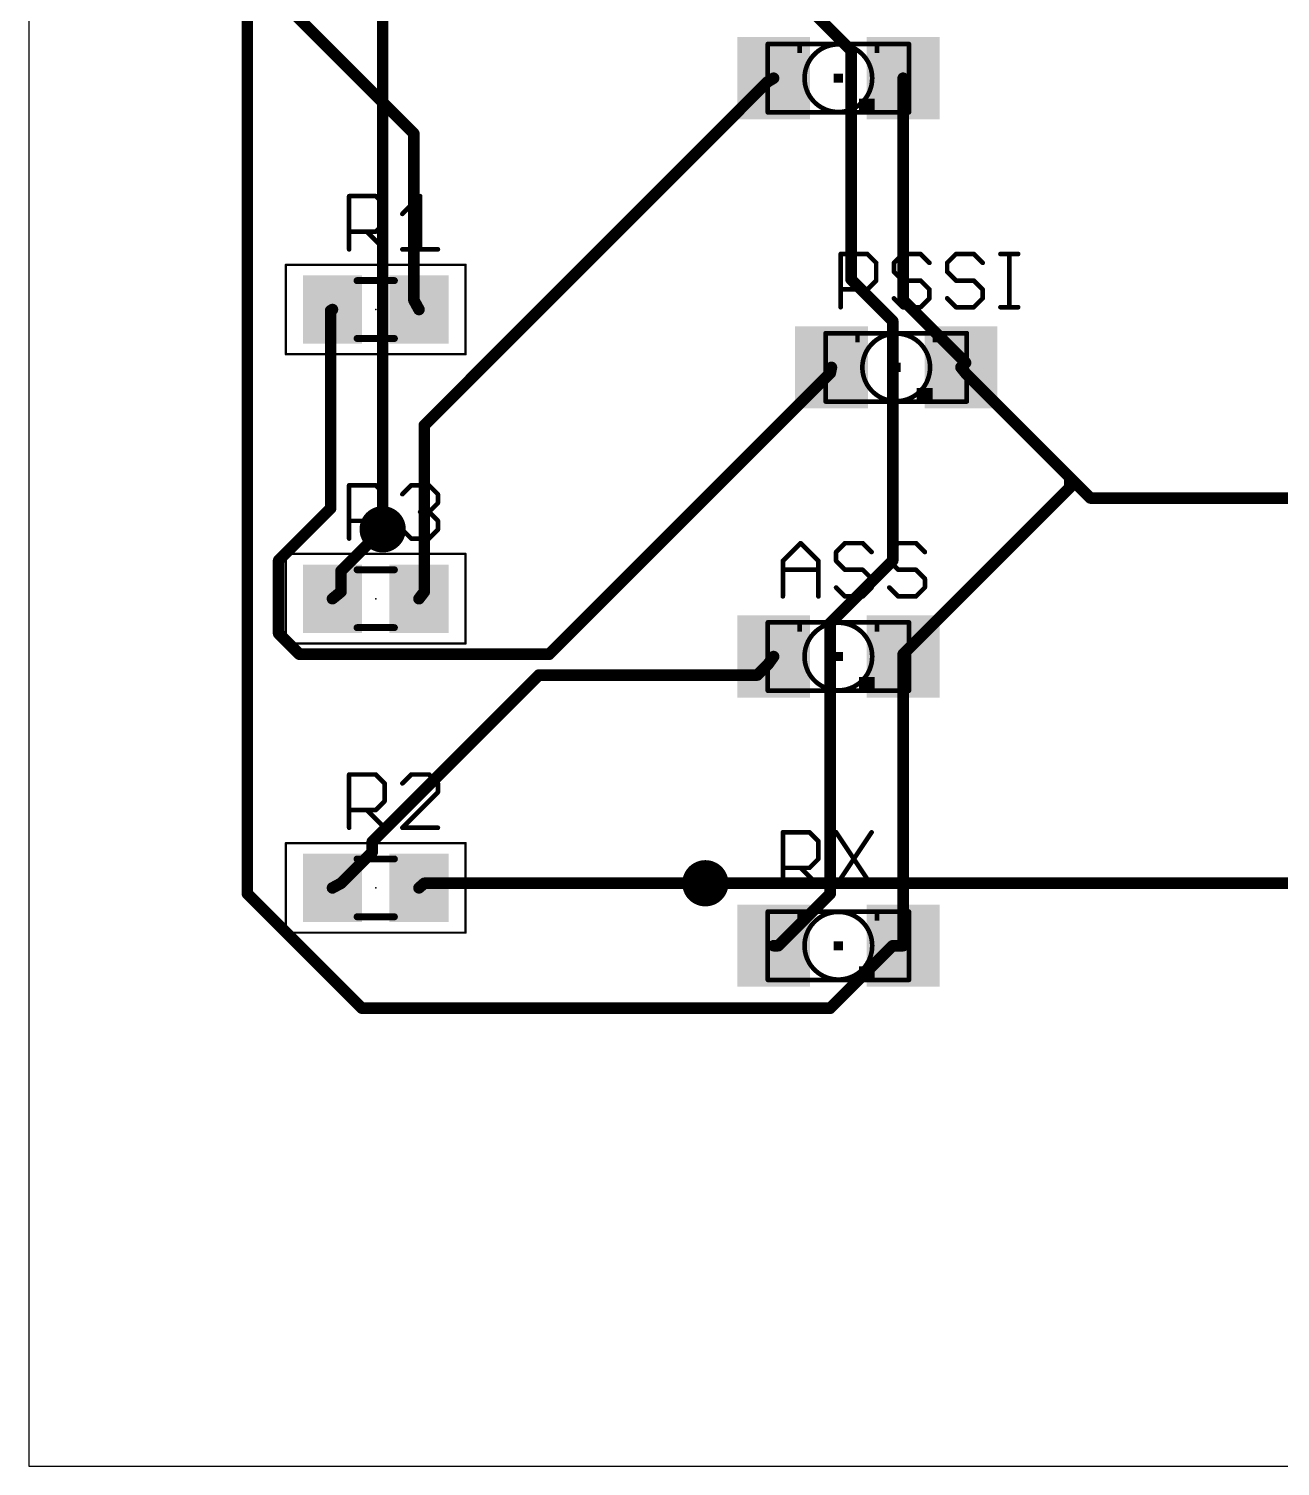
# Model space of a CAD drawing. Extents: x 0 to 100, y 0 to 83.
# Drawn here: x 0 to 27.48, y 0 to 31.57 of the extents above; entities that cross this region are included whole.
import ezdxf

# ---------------------------------------------------------------- set-up
doc = ezdxf.new("R2010")
doc.units = 0
for name, color, linetype in [('1', 22, 'CONTINUOUS'), ('16', 175, 'CONTINUOUS'), ('18', 82, 'CONTINUOUS'), ('20', 7, 'CONTINUOUS'), ('21', 253, 'CONTINUOUS'), ('23', 7, 'CONTINUOUS'), ('25', 253, 'CONTINUOUS'), ('39', 22, 'CONTINUOUS'), ('51', 253, 'CONTINUOUS')]:
    doc.layers.add(name, color=color, linetype=linetype)

# ---------------------------------------------------------------- blocks, each defined once
blk = doc.blocks.new('RECT')
blk.add_solid([(-0.5, -0.5), (0.5, -0.5), (-0.5, 0.5), (0.5, 0.5)])
blk = doc.blocks.new('ROUNDV')
at = {"const_width": 0.5}
blk.add_lwpolyline([(0, -0.25, 1), (0, 0.25, 1), (0, -0.25)], format="xyb", dxfattribs=at)

msp = doc.modelspace()

# ---------------------------------------------------------------- linework, layer by layer
at = {"layer": '1', "const_width": 0.254}
for points in [[(4.8006, 49.3776), (4.8006, 12.573)], [(18.0594, 31.0896), (16.2306, 32.9184)], [(5.4864, 32.2326), (8.4582, 29.2608)], [(18.0594, 26.0604), (18.0594, 31.0896)], [(16.2306, 30.4038), (8.6868, 22.86)], [(16.2306, 30.4038), (16.358, 30.48)], [(19.2024, 30.4038), (19.202, 30.48)], [(19.2024, 25.6032), (19.2024, 30.4038)], [(8.4582, 29.2608), (8.4582, 25.6032)], [(18.9738, 25.146), (18.0594, 26.0604)], [(8.4582, 25.6032), (8.57, 25.4)], [(20.574, 24.2316), (19.2024, 25.6032)], [(6.6294, 25.3746), (6.67, 25.4)], [(6.6294, 21.0312), (6.6294, 25.3746)], [(18.9738, 19.8882), (18.9738, 25.146)], [(20.574, 24.2316), (20.472, 24.13)], [(17.6022, 24.003), (11.43, 17.8308)], [(17.6022, 24.003), (17.628, 24.13)], [(20.574, 24.003), (20.472, 24.13)], [(20.574, 24.003), (22.86, 21.717)], [(8.6868, 22.86), (8.6868, 19.2024)], [(22.86, 21.717), (23.3172, 21.2598)], [(22.86, 21.717), (22.86, 21.4884)], [(22.86, 21.4884), (19.2024, 17.8308)], [(5.4864, 19.8882), (6.6294, 21.0312)], [(23.3172, 21.2598), (45.72, 21.2598)], [(6.858, 19.6596), (7.7724, 20.574)], [(5.4864, 18.288), (5.4864, 19.8882)], [(17.6022, 18.5166), (18.9738, 19.8882)], [(6.858, 19.2024), (6.858, 19.6596)], [(6.858, 19.2024), (6.67, 19.05)], [(8.6868, 19.2024), (8.57, 19.05)], [(17.6022, 12.573), (17.6022, 18.5166)], [(5.9436, 17.8308), (5.4864, 18.288)], [(11.43, 17.8308), (5.9436, 17.8308)], [(16.2306, 17.6022), (16.002, 17.3736)], [(16.2306, 17.6022), (16.358, 17.78)], [(19.2024, 17.8308), (19.202, 17.78)], [(19.2024, 17.6022), (19.202, 17.78)], [(19.2024, 17.6022), (19.2024, 11.43)], [(11.2014, 17.3736), (7.5438, 13.716)], [(16.002, 17.3736), (11.2014, 17.3736)], [(7.5438, 13.4874), (6.858, 12.8016)], [(7.5438, 13.716), (7.5438, 13.4874)], [(4.8006, 12.573), (7.3152, 10.0584)], [(6.858, 12.8016), (6.67, 12.7)], [(8.6868, 12.8016), (8.57, 12.7)], [(14.859, 12.8016), (8.6868, 12.8016)], [(16.4592, 11.43), (17.6022, 12.573)], [(16.4592, 11.43), (16.358, 11.43)], [(17.6022, 10.0584), (18.9738, 11.43)], [(18.9738, 11.43), (19.202, 11.43)], [(19.2024, 11.43), (19.202, 11.43)], [(7.3152, 10.0584), (17.6022, 10.0584)]]:
    msp.add_lwpolyline(points, dxfattribs=at)
at = {"layer": '1', "const_width": 0.127}
for points in [[(18.1229, 31.0896, 1), (17.9959, 31.0896)], [(18.0145, 31.0447, 1), (18.1043, 31.1345)], [(16.198, 30.4583, 1), (16.2632, 30.3493)], [(16.2755, 30.3589, 1), (16.1857, 30.4487)], [(16.3906, 30.4255, 1), (16.3254, 30.5345)], [(19.2655, 30.4803, 1), (19.1385, 30.4797)], [(19.2659, 30.4038, 1), (19.1389, 30.4038)], [(19.1389, 30.4035, 1), (19.2659, 30.4041)], [(8.5217, 29.2608, 1), (8.3947, 29.2608)], [(8.4133, 29.2159, 1), (8.5031, 29.3057)], [(18.1043, 26.1053, 1), (18.0145, 26.0155)], [(17.9959, 26.0604, 1), (18.1229, 26.0604)], [(8.5138, 25.6338, 1), (8.4026, 25.5726)], [(8.3947, 25.6032, 1), (8.5217, 25.6032)], [(19.2473, 25.6481, 1), (19.1575, 25.5583)], [(19.1389, 25.6032, 1), (19.2659, 25.6032)], [(6.6929, 25.3746, 1), (6.5659, 25.3746)], [(6.5957, 25.4284, 1), (6.6631, 25.3208)], [(6.7037, 25.3462, 1), (6.6363, 25.4538)], [(8.5144, 25.3694, 1), (8.6256, 25.4306)], [(19.0373, 25.146, 1), (18.9103, 25.146)], [(18.9289, 25.1011, 1), (19.0187, 25.1909)], [(20.5291, 24.1867, 1), (20.6189, 24.2765)], [(20.6188, 24.1866, 1), (20.5292, 24.2766)], [(17.54, 24.0156, 1), (17.6644, 23.9904)], [(17.6471, 23.9581, 1), (17.5573, 24.0479)], [(17.6902, 24.1174, 1), (17.5658, 24.1426)], [(20.5215, 24.1698, 1), (20.4225, 24.0902)], [(20.4272, 24.175, 1), (20.5168, 24.085)], [(20.6189, 24.0479, 1), (20.5291, 23.9581)], [(20.5245, 23.9632, 1), (20.6235, 24.0428)], [(8.7503, 22.86, 1), (8.6233, 22.86)], [(8.6419, 22.9049, 1), (8.7317, 22.8151)], [(22.9049, 21.7619, 1), (22.8151, 21.6721)], [(22.9235, 21.717, 1), (22.7965, 21.717)], [(22.8151, 21.6721, 1), (22.9049, 21.7619)], [(22.7965, 21.4884, 1), (22.9235, 21.4884)], [(22.9049, 21.4435, 1), (22.8151, 21.5333)], [(6.6743, 20.9863, 1), (6.5845, 21.0761)], [(23.3172, 21.3233, 1), (23.3172, 21.1963)], [(23.2723, 21.2149, 1), (23.3621, 21.3047)], [(6.5659, 21.0312, 1), (6.6929, 21.0312)], [(7.8173, 20.5291, 1), (7.7275, 20.6189)], [(5.5499, 19.8882, 1), (5.4229, 19.8882)], [(5.4415, 19.9331, 1), (5.5313, 19.8433)], [(18.9103, 19.8882, 1), (19.0373, 19.8882)], [(19.0187, 19.8433, 1), (18.9289, 19.9331)], [(6.9215, 19.6596, 1), (6.7945, 19.6596)], [(6.8131, 19.7045, 1), (6.9029, 19.6147)], [(6.7945, 19.2024, 1), (6.9215, 19.2024)], [(6.898, 19.1531, 1), (6.818, 19.2517)], [(8.6233, 19.2024, 1), (8.7503, 19.2024)], [(8.7372, 19.1638, 1), (8.6364, 19.241)], [(6.63, 19.0993, 1), (6.71, 19.0007)], [(8.5196, 19.0886, 1), (8.6204, 19.0114)], [(17.6657, 18.5166, 1), (17.5387, 18.5166)], [(17.5573, 18.5615, 1), (17.6471, 18.4717)], [(5.5313, 18.3329, 1), (5.4415, 18.2431)], [(5.4229, 18.288, 1), (5.5499, 18.288)], [(5.9436, 17.8943, 1), (5.9436, 17.7673)], [(5.8987, 17.7859, 1), (5.9885, 17.8757)], [(11.3851, 17.8757, 1), (11.4749, 17.7859)], [(11.43, 17.7673, 1), (11.43, 17.8943)], [(16.179, 17.6392, 1), (16.2822, 17.5652)], [(16.2755, 17.5573, 1), (16.1857, 17.6471)], [(16.4096, 17.743, 1), (16.3064, 17.817)], [(19.2655, 17.7801, 1), (19.1385, 17.7799)], [(19.1385, 17.7805, 1), (19.2655, 17.7795)], [(19.2659, 17.8303, 1), (19.1389, 17.8313)], [(19.1575, 17.8757, 1), (19.2473, 17.7859)], [(19.2659, 17.6022, 1), (19.1389, 17.6022)], [(11.2014, 17.4371, 1), (11.2014, 17.3101)], [(11.2463, 17.3287, 1), (11.1565, 17.4185)], [(15.9571, 17.4185, 1), (16.0469, 17.3287)], [(16.002, 17.3101, 1), (16.002, 17.4371)], [(19.1389, 17.6021, 1), (19.2659, 17.6023)], [(7.6073, 13.716, 1), (7.4803, 13.716)], [(7.4989, 13.7609, 1), (7.5887, 13.6711)], [(7.5887, 13.4425, 1), (7.4989, 13.5323)], [(7.4803, 13.4874, 1), (7.6073, 13.4874)], [(4.8455, 12.6179, 1), (4.7557, 12.5281)], [(4.7371, 12.573, 1), (4.8641, 12.573)], [(6.6398, 12.7559, 1), (6.7002, 12.6441)], [(6.8131, 12.8465, 1), (6.9029, 12.7567)], [(6.8882, 12.7457, 1), (6.8278, 12.8575)], [(8.5283, 12.7479, 1), (8.6117, 12.6521)], [(8.6868, 12.8651, 1), (8.6868, 12.7381)], [(8.7285, 12.7537, 1), (8.6451, 12.8495)], [(14.859, 12.7381, 1), (14.859, 12.8651)], [(17.5387, 12.573, 1), (17.6657, 12.573)], [(17.6471, 12.5281, 1), (17.5573, 12.6179)], [(16.358, 11.4935, 1), (16.358, 11.3665)], [(16.4143, 11.4749, 1), (16.5041, 11.3851)], [(16.4592, 11.3665, 1), (16.4592, 11.4935)], [(18.9738, 11.4935, 1), (18.9738, 11.3665)], [(19.0187, 11.3851, 1), (18.9289, 11.4749)], [(19.202, 11.4935, 1), (19.202, 11.3665)], [(19.1389, 11.43, 1), (19.2659, 11.43)], [(19.202, 11.3665, 1), (19.202, 11.4935)], [(19.2024, 11.3665, 1), (19.2024, 11.4935)], [(7.3152, 10.1219, 1), (7.3152, 9.9949)], [(7.2703, 10.0135, 1), (7.3601, 10.1033)], [(17.5573, 10.1033, 1), (17.6471, 10.0135)], [(17.6022, 9.9949, 1), (17.6022, 10.1219)]]:
    msp.add_lwpolyline(points, format="xyb", dxfattribs=at)
at = {"layer": '16', "const_width": 0.254}
for points in [[(7.7724, 20.574), (7.7724, 41.6052)], [(47.0916, 12.8016), (14.859, 12.8016)]]:
    msp.add_lwpolyline(points, dxfattribs=at)
at = {"layer": '16', "const_width": 0.127}
for points in [[(7.7089, 20.574, 1), (7.8359, 20.574)], [(14.859, 12.8651, 1), (14.859, 12.7381)]]:
    msp.add_lwpolyline(points, format="xyb", dxfattribs=at)
at = {"layer": '20'}
for p, q in [((0, 80), (0, 0)), ((0, 0), (100, 0))]:
    msp.add_line(p, q, dxfattribs=at)
at = {"layer": '21'}
for points, const_width in [([(18.33, 30.98, 0.4424), (17.23, 30.98)], 0.1016), ([(17.2112, 30.9971, 1), (17.2488, 30.9629)], 0.0508), ([(18.3112, 30.9629, 1), (18.3488, 30.9971)], 0.0508), ([(17.23, 29.98, 0.4424), (18.33, 29.98)], 0.1016), ([(17.2488, 29.9971, 1), (17.2112, 29.9629)], 0.0508), ([(18.3488, 29.9629, 1), (18.3112, 29.9971)], 0.0508), ([(19.6, 24.63, 0.4424), (18.5, 24.63)], 0.1016), ([(18.4812, 24.6471, 1), (18.5188, 24.6129)], 0.0508), ([(19.5812, 24.6129, 1), (19.6188, 24.6471)], 0.0508), ([(18.5, 23.63, 0.4424), (19.6, 23.63)], 0.1016), ([(18.5188, 23.6471, 1), (18.4812, 23.6129)], 0.0508), ([(19.6188, 23.6129, 1), (19.5812, 23.6471)], 0.0508), ([(18.33, 18.28, 0.4424), (17.23, 18.28)], 0.1016), ([(17.2112, 18.2971, 1), (17.2488, 18.2629)], 0.0508), ([(18.3112, 18.2629, 1), (18.3488, 18.2971)], 0.0508), ([(17.23, 17.28, 0.4424), (18.33, 17.28)], 0.1016), ([(17.2488, 17.2971, 1), (17.2112, 17.2629)], 0.0508), ([(18.3488, 17.2629, 1), (18.3112, 17.2971)], 0.0508), ([(18.33, 11.93, 0.4424), (17.23, 11.93)], 0.1016), ([(17.2112, 11.9471, 1), (17.2488, 11.9129)], 0.0508), ([(18.3112, 11.9129, 1), (18.3488, 11.9471)], 0.0508), ([(17.23, 10.93, 0.4424), (18.33, 10.93)], 0.1016), ([(17.2488, 10.9471, 1), (17.2112, 10.9129)], 0.0508), ([(18.3488, 10.9129, 1), (18.3112, 10.9471)], 0.0508)]:
    msp.add_lwpolyline(points, format="xyb", dxfattribs=dict(at, const_width=const_width))
at = {"layer": '23'}
for p in [(17.78, 30.48), (7.62, 25.4), (19.05, 24.13), (7.62, 19.05), (17.78, 17.78), (7.62, 12.7), (17.78, 11.43)]:
    msp.add_point(p, dxfattribs=at)
at = {"layer": '25', "const_width": 0.1016}
for points in [[(7.0358, 26.7208), (7.0358, 27.8902)], [(7.0358, 27.8902), (7.6205, 27.8902)], [(7.6205, 27.8902), (7.8154, 27.6953)], [(8.2052, 27.5004), (8.595, 27.8902)], [(8.595, 27.8902), (8.595, 26.7208)], [(7.8154, 27.6953), (7.8154, 27.3055)], [(7.6205, 27.1106), (7.0358, 27.1106)], [(7.4256, 27.1106), (7.8154, 26.7208)], [(7.8154, 27.3055), (7.6205, 27.1106)], [(8.2052, 26.7208), (8.9848, 26.7208)], [(17.8308, 25.4508), (17.8308, 26.6202)], [(17.8308, 26.6202), (18.4155, 26.6202)], [(18.4155, 26.6202), (18.6104, 26.4253)], [(19.1951, 26.6202), (19.0002, 26.4253)], [(19.5849, 26.6202), (19.1951, 26.6202)], [(19.7798, 26.4253), (19.5849, 26.6202)], [(20.3645, 26.6202), (20.1696, 26.4253)], [(20.7543, 26.6202), (20.3645, 26.6202)], [(20.9492, 26.4253), (20.7543, 26.6202)], [(21.339, 26.6202), (21.7288, 26.6202)], [(21.5339, 25.4508), (21.5339, 26.6202)], [(18.6104, 26.4253), (18.6104, 26.0355)], [(19.0002, 26.4253), (19.0002, 26.2304)], [(19.0002, 26.2304), (19.1951, 26.0355)], [(20.1696, 26.4253), (20.1696, 26.2304)], [(20.1696, 26.2304), (20.3645, 26.0355)], [(18.4155, 25.8406), (17.8308, 25.8406)], [(18.2206, 25.8406), (18.6104, 25.4508)], [(18.6104, 26.0355), (18.4155, 25.8406)], [(19.1951, 26.0355), (19.5849, 26.0355)], [(19.5849, 26.0355), (19.7798, 25.8406)], [(19.7798, 25.8406), (19.7798, 25.6457)], [(20.3645, 26.0355), (20.7543, 26.0355)], [(20.7543, 26.0355), (20.9492, 25.8406)], [(20.9492, 25.8406), (20.9492, 25.6457)], [(19.1951, 25.4508), (19.0002, 25.6457)], [(19.7798, 25.6457), (19.5849, 25.4508)], [(20.3645, 25.4508), (20.1696, 25.6457)], [(20.9492, 25.6457), (20.7543, 25.4508)], [(19.5849, 25.4508), (19.1951, 25.4508)], [(20.7543, 25.4508), (20.3645, 25.4508)], [(21.339, 25.4508), (21.7288, 25.4508)], [(7.0358, 20.3708), (7.0358, 21.5402)], [(7.0358, 21.5402), (7.6205, 21.5402)], [(7.6205, 21.5402), (7.8154, 21.3453)], [(8.2052, 21.3453), (8.4001, 21.5402)], [(8.4001, 21.5402), (8.7899, 21.5402)], [(8.7899, 21.5402), (8.9848, 21.3453)], [(7.8154, 21.3453), (7.8154, 20.9555)], [(8.9848, 21.1504), (8.7899, 20.9555)], [(8.9848, 21.3453), (8.9848, 21.1504)], [(7.8154, 20.9555), (7.6205, 20.7606)], [(8.7899, 20.9555), (8.595, 20.9555)], [(8.7899, 20.9555), (8.9848, 20.7606)], [(7.6205, 20.7606), (7.0358, 20.7606)], [(7.4256, 20.7606), (7.8154, 20.3708)], [(8.4001, 20.3708), (8.2052, 20.5657)], [(8.9848, 20.5657), (8.7899, 20.3708)], [(8.9848, 20.7606), (8.9848, 20.5657)], [(8.7899, 20.3708), (8.4001, 20.3708)], [(16.5608, 19.8804), (16.9506, 20.2702)], [(16.9506, 20.2702), (17.3404, 19.8804)], [(17.9251, 20.2702), (17.7302, 20.0753)], [(18.3149, 20.2702), (17.9251, 20.2702)], [(18.5098, 20.0753), (18.3149, 20.2702)], [(19.0945, 20.2702), (18.8996, 20.0753)], [(19.4843, 20.2702), (19.0945, 20.2702)], [(19.6792, 20.0753), (19.4843, 20.2702)], [(16.5608, 19.1008), (16.5608, 19.8804)], [(17.3404, 19.8804), (17.3404, 19.1008)], [(17.7302, 20.0753), (17.7302, 19.8804)], [(17.7302, 19.8804), (17.9251, 19.6855)], [(18.8996, 20.0753), (18.8996, 19.8804)], [(18.8996, 19.8804), (19.0945, 19.6855)], [(16.5608, 19.6855), (17.3404, 19.6855)], [(17.9251, 19.6855), (18.3149, 19.6855)], [(18.3149, 19.6855), (18.5098, 19.4906)], [(19.0945, 19.6855), (19.4843, 19.6855)], [(19.4843, 19.6855), (19.6792, 19.4906)], [(17.9251, 19.1008), (17.7302, 19.2957)], [(18.5098, 19.2957), (18.3149, 19.1008)], [(18.5098, 19.4906), (18.5098, 19.2957)], [(19.0945, 19.1008), (18.8996, 19.2957)], [(19.6792, 19.2957), (19.4843, 19.1008)], [(19.6792, 19.4906), (19.6792, 19.2957)], [(18.3149, 19.1008), (17.9251, 19.1008)], [(19.4843, 19.1008), (19.0945, 19.1008)], [(7.0358, 14.0208), (7.0358, 15.1902)], [(7.0358, 15.1902), (7.6205, 15.1902)], [(7.6205, 15.1902), (7.8154, 14.9953)], [(8.4001, 15.1902), (8.2052, 14.9953)], [(8.7899, 15.1902), (8.4001, 15.1902)], [(8.9848, 14.9953), (8.7899, 15.1902)], [(7.8154, 14.9953), (7.8154, 14.6055)], [(8.2052, 14.0208), (8.9848, 14.8004)], [(8.9848, 14.8004), (8.9848, 14.9953)], [(7.8154, 14.6055), (7.6205, 14.4106)], [(7.6205, 14.4106), (7.0358, 14.4106)], [(7.4256, 14.4106), (7.8154, 14.0208)], [(8.9848, 14.0208), (8.2052, 14.0208)], [(16.5608, 12.7508), (16.5608, 13.9202)], [(16.5608, 13.9202), (17.1455, 13.9202)], [(17.1455, 13.9202), (17.3404, 13.7253)], [(17.7302, 13.9202), (18.5098, 12.7508)], [(18.5098, 13.9202), (17.7302, 12.7508)], [(17.3404, 13.7253), (17.3404, 13.3355)], [(17.3404, 13.3355), (17.1455, 13.1406)], [(17.1455, 13.1406), (16.5608, 13.1406)], [(16.9506, 13.1406), (17.3404, 12.7508)]]:
    msp.add_lwpolyline(points, dxfattribs=at)
at = {"layer": '25', "const_width": 0.0508}
for points in [[(7.0612, 27.8902, 1), (7.0104, 27.8902)], [(7.0358, 27.9156, 1), (7.0358, 27.8648)], [(7.6385, 27.9082, 1), (7.6025, 27.8722)], [(7.6205, 27.8648, 1), (7.6205, 27.9156)], [(8.6204, 27.8902, 1), (8.5696, 27.8902)], [(8.613, 27.8722, 1), (8.577, 27.9082)], [(7.8408, 27.6953, 1), (7.79, 27.6953)], [(7.7974, 27.6773, 1), (7.8334, 27.7133)], [(8.1872, 27.5184, 1), (8.2232, 27.4824)], [(7.0358, 27.136, 1), (7.0358, 27.0852)], [(7.4436, 27.1286, 1), (7.4076, 27.0926)], [(7.6025, 27.1286, 1), (7.6385, 27.0926)], [(7.6205, 27.0852, 1), (7.6205, 27.136)], [(7.79, 27.3055, 1), (7.8408, 27.3055)], [(7.8334, 27.2875, 1), (7.7974, 27.3235)], [(7.0104, 26.7208, 1), (7.0612, 26.7208)], [(7.7974, 26.7028, 1), (7.8334, 26.7388)], [(8.2052, 26.7462, 1), (8.2052, 26.6954)], [(8.5696, 26.7208, 1), (8.6204, 26.7208)], [(8.9848, 26.6954, 1), (8.9848, 26.7462)], [(17.8562, 26.6202, 1), (17.8054, 26.6202)], [(17.8308, 26.6456, 1), (17.8308, 26.5948)], [(18.4335, 26.6382, 1), (18.3975, 26.6022)], [(18.4155, 26.5948, 1), (18.4155, 26.6456)], [(19.1951, 26.6456, 1), (19.1951, 26.5948)], [(19.2131, 26.6022, 1), (19.1771, 26.6382)], [(19.6029, 26.6382, 1), (19.5669, 26.6022)], [(19.5849, 26.5948, 1), (19.5849, 26.6456)], [(20.3645, 26.6456, 1), (20.3645, 26.5948)], [(20.3825, 26.6022, 1), (20.3465, 26.6382)], [(20.7723, 26.6382, 1), (20.7363, 26.6022)], [(20.7543, 26.5948, 1), (20.7543, 26.6456)], [(21.339, 26.6456, 1), (21.339, 26.5948)], [(21.5593, 26.6202, 1), (21.5085, 26.6202)], [(21.7288, 26.5948, 1), (21.7288, 26.6456)], [(18.6358, 26.4253, 1), (18.585, 26.4253)], [(18.5924, 26.4073, 1), (18.6284, 26.4433)], [(18.9822, 26.4433, 1), (19.0182, 26.4073)], [(19.0182, 26.2484, 1), (18.9822, 26.2124)], [(19.0256, 26.4253, 1), (18.9748, 26.4253)], [(18.9748, 26.2304, 1), (19.0256, 26.2304)], [(19.7618, 26.4073, 1), (19.7978, 26.4433)], [(20.1516, 26.4433, 1), (20.1876, 26.4073)], [(20.1876, 26.2484, 1), (20.1516, 26.2124)], [(20.195, 26.4253, 1), (20.1442, 26.4253)], [(20.1442, 26.2304, 1), (20.195, 26.2304)], [(20.9312, 26.4073, 1), (20.9672, 26.4433)], [(17.8308, 25.866, 1), (17.8308, 25.8152)], [(18.2386, 25.8586, 1), (18.2026, 25.8226)], [(18.3975, 25.8586, 1), (18.4335, 25.8226)], [(18.4155, 25.8152, 1), (18.4155, 25.866)], [(18.585, 26.0355, 1), (18.6358, 26.0355)], [(18.6284, 26.0175, 1), (18.5924, 26.0535)], [(19.1951, 26.0609, 1), (19.1951, 26.0101)], [(19.1771, 26.0175, 1), (19.2131, 26.0535)], [(19.6029, 26.0535, 1), (19.5669, 26.0175)], [(19.5849, 26.0101, 1), (19.5849, 26.0609)], [(19.8052, 25.8406, 1), (19.7544, 25.8406)], [(19.7618, 25.8226, 1), (19.7978, 25.8586)], [(20.3645, 26.0609, 1), (20.3645, 26.0101)], [(20.3465, 26.0175, 1), (20.3825, 26.0535)], [(20.7723, 26.0535, 1), (20.7363, 26.0175)], [(20.7543, 26.0101, 1), (20.7543, 26.0609)], [(20.9746, 25.8406, 1), (20.9238, 25.8406)], [(20.9312, 25.8226, 1), (20.9672, 25.8586)], [(19.0182, 25.6637, 1), (18.9822, 25.6277)], [(19.7544, 25.6457, 1), (19.8052, 25.6457)], [(19.7978, 25.6277, 1), (19.7618, 25.6637)], [(20.1876, 25.6637, 1), (20.1516, 25.6277)], [(20.9238, 25.6457, 1), (20.9746, 25.6457)], [(20.9672, 25.6277, 1), (20.9312, 25.6637)], [(17.8054, 25.4508, 1), (17.8562, 25.4508)], [(18.5924, 25.4328, 1), (18.6284, 25.4688)], [(19.1951, 25.4762, 1), (19.1951, 25.4254)], [(19.1771, 25.4328, 1), (19.2131, 25.4688)], [(19.5669, 25.4688, 1), (19.6029, 25.4328)], [(19.5849, 25.4254, 1), (19.5849, 25.4762)], [(20.3645, 25.4762, 1), (20.3645, 25.4254)], [(20.3465, 25.4328, 1), (20.3825, 25.4688)], [(20.7363, 25.4688, 1), (20.7723, 25.4328)], [(20.7543, 25.4254, 1), (20.7543, 25.4762)], [(21.339, 25.4762, 1), (21.339, 25.4254)], [(21.5085, 25.4508, 1), (21.5593, 25.4508)], [(21.7288, 25.4254, 1), (21.7288, 25.4762)], [(7.0612, 21.5402, 1), (7.0104, 21.5402)], [(7.0358, 21.5656, 1), (7.0358, 21.5148)], [(7.6385, 21.5582, 1), (7.6025, 21.5222)], [(7.6205, 21.5148, 1), (7.6205, 21.5656)], [(8.4001, 21.5656, 1), (8.4001, 21.5148)], [(8.4181, 21.5222, 1), (8.3821, 21.5582)], [(8.8079, 21.5582, 1), (8.7719, 21.5222)], [(8.7899, 21.5148, 1), (8.7899, 21.5656)], [(7.8408, 21.3453, 1), (7.79, 21.3453)], [(7.7974, 21.3273, 1), (7.8334, 21.3633)], [(8.1872, 21.3633, 1), (8.2232, 21.3273)], [(9.0102, 21.3453, 1), (8.9594, 21.3453)], [(8.9594, 21.1504, 1), (9.0102, 21.1504)], [(8.9668, 21.3273, 1), (9.0028, 21.3633)], [(9.0028, 21.1324, 1), (8.9668, 21.1684)], [(7.79, 20.9555, 1), (7.8408, 20.9555)], [(7.8334, 20.9375, 1), (7.7974, 20.9735)], [(8.595, 20.9809, 1), (8.595, 20.9301)], [(8.8079, 20.9735, 1), (8.7719, 20.9375)], [(8.7719, 20.9735, 1), (8.8079, 20.9375)], [(8.7899, 20.9301, 1), (8.7899, 20.9809)], [(7.0358, 20.786, 1), (7.0358, 20.7352)], [(7.4436, 20.7786, 1), (7.4076, 20.7426)], [(7.6025, 20.7786, 1), (7.6385, 20.7426)], [(7.6205, 20.7352, 1), (7.6205, 20.786)], [(8.2232, 20.5837, 1), (8.1872, 20.5477)], [(9.0102, 20.7606, 1), (8.9594, 20.7606)], [(8.9594, 20.5657, 1), (9.0102, 20.5657)], [(8.9668, 20.7426, 1), (9.0028, 20.7786)], [(9.0028, 20.5477, 1), (8.9668, 20.5837)], [(7.0104, 20.3708, 1), (7.0612, 20.3708)], [(7.7974, 20.3528, 1), (7.8334, 20.3888)], [(8.4001, 20.3962, 1), (8.4001, 20.3454)], [(8.3821, 20.3528, 1), (8.4181, 20.3888)], [(8.7719, 20.3888, 1), (8.8079, 20.3528)], [(8.7899, 20.3454, 1), (8.7899, 20.3962)], [(16.9686, 20.2882, 1), (16.9326, 20.2522)], [(16.9686, 20.2522, 1), (16.9326, 20.2882)], [(17.9251, 20.2956, 1), (17.9251, 20.2448)], [(17.9431, 20.2522, 1), (17.9071, 20.2882)], [(18.3329, 20.2882, 1), (18.2969, 20.2522)], [(18.3149, 20.2448, 1), (18.3149, 20.2956)], [(19.0945, 20.2956, 1), (19.0945, 20.2448)], [(19.1125, 20.2522, 1), (19.0765, 20.2882)], [(19.5023, 20.2882, 1), (19.4663, 20.2522)], [(19.4843, 20.2448, 1), (19.4843, 20.2956)], [(16.5428, 19.8984, 1), (16.5788, 19.8624)], [(16.5862, 19.8804, 1), (16.5354, 19.8804)], [(17.3658, 19.8804, 1), (17.315, 19.8804)], [(17.3224, 19.8624, 1), (17.3584, 19.8984)], [(17.7122, 20.0933, 1), (17.7482, 20.0573)], [(17.7482, 19.8984, 1), (17.7122, 19.8624)], [(17.7556, 20.0753, 1), (17.7048, 20.0753)], [(17.7048, 19.8804, 1), (17.7556, 19.8804)], [(18.4918, 20.0573, 1), (18.5278, 20.0933)], [(18.8816, 20.0933, 1), (18.9176, 20.0573)], [(18.9176, 19.8984, 1), (18.8816, 19.8624)], [(18.925, 20.0753, 1), (18.8742, 20.0753)], [(18.8742, 19.8804, 1), (18.925, 19.8804)], [(19.6612, 20.0573, 1), (19.6972, 20.0933)], [(16.5608, 19.7109, 1), (16.5608, 19.6601)], [(17.3404, 19.6601, 1), (17.3404, 19.7109)], [(17.9251, 19.7109, 1), (17.9251, 19.6601)], [(17.9071, 19.6675, 1), (17.9431, 19.7035)], [(18.3329, 19.7035, 1), (18.2969, 19.6675)], [(18.3149, 19.6601, 1), (18.3149, 19.7109)], [(19.0945, 19.7109, 1), (19.0945, 19.6601)], [(19.0765, 19.6675, 1), (19.1125, 19.7035)], [(19.5023, 19.7035, 1), (19.4663, 19.6675)], [(19.4843, 19.6601, 1), (19.4843, 19.7109)], [(17.7482, 19.3137, 1), (17.7122, 19.2777)], [(18.5352, 19.4906, 1), (18.4844, 19.4906)], [(18.4844, 19.2957, 1), (18.5352, 19.2957)], [(18.4918, 19.4726, 1), (18.5278, 19.5086)], [(18.5278, 19.2777, 1), (18.4918, 19.3137)], [(18.9176, 19.3137, 1), (18.8816, 19.2777)], [(19.7046, 19.4906, 1), (19.6538, 19.4906)], [(19.6538, 19.2957, 1), (19.7046, 19.2957)], [(19.6612, 19.4726, 1), (19.6972, 19.5086)], [(19.6972, 19.2777, 1), (19.6612, 19.3137)], [(16.5354, 19.1008, 1), (16.5862, 19.1008)], [(17.315, 19.1008, 1), (17.3658, 19.1008)], [(17.9251, 19.1262, 1), (17.9251, 19.0754)], [(17.9071, 19.0828, 1), (17.9431, 19.1188)], [(18.2969, 19.1188, 1), (18.3329, 19.0828)], [(18.3149, 19.0754, 1), (18.3149, 19.1262)], [(19.0945, 19.1262, 1), (19.0945, 19.0754)], [(19.0765, 19.0828, 1), (19.1125, 19.1188)], [(19.4663, 19.1188, 1), (19.5023, 19.0828)], [(19.4843, 19.0754, 1), (19.4843, 19.1262)], [(7.0612, 15.1902, 1), (7.0104, 15.1902)], [(7.0358, 15.2156, 1), (7.0358, 15.1648)], [(7.6385, 15.2082, 1), (7.6025, 15.1722)], [(7.6205, 15.1648, 1), (7.6205, 15.2156)], [(8.4001, 15.2156, 1), (8.4001, 15.1648)], [(8.4181, 15.1722, 1), (8.3821, 15.2082)], [(8.8079, 15.2082, 1), (8.7719, 15.1722)], [(8.7899, 15.1648, 1), (8.7899, 15.2156)], [(7.8408, 14.9953, 1), (7.79, 14.9953)], [(7.7974, 14.9773, 1), (7.8334, 15.0133)], [(8.1872, 15.0133, 1), (8.2232, 14.9773)], [(9.0102, 14.9953, 1), (8.9594, 14.9953)], [(8.9668, 14.9773, 1), (9.0028, 15.0133)], [(9.0028, 14.7824, 1), (8.9668, 14.8184)], [(7.79, 14.6055, 1), (7.8408, 14.6055)], [(7.8334, 14.5875, 1), (7.7974, 14.6235)], [(8.9594, 14.8004, 1), (9.0102, 14.8004)], [(7.0358, 14.436, 1), (7.0358, 14.3852)], [(7.4436, 14.4286, 1), (7.4076, 14.3926)], [(7.6025, 14.4286, 1), (7.6385, 14.3926)], [(7.6205, 14.3852, 1), (7.6205, 14.436)], [(7.0104, 14.0208, 1), (7.0612, 14.0208)], [(7.7974, 14.0028, 1), (7.8334, 14.0388)], [(8.1872, 14.0388, 1), (8.2232, 14.0028)], [(8.2052, 14.0462, 1), (8.2052, 13.9954)], [(8.9848, 13.9954, 1), (8.9848, 14.0462)], [(16.5862, 13.9202, 1), (16.5354, 13.9202)], [(16.5608, 13.9456, 1), (16.5608, 13.8948)], [(17.1635, 13.9382, 1), (17.1275, 13.9022)], [(17.1455, 13.8948, 1), (17.1455, 13.9456)], [(17.7513, 13.9343, 1), (17.7091, 13.9061)], [(18.5309, 13.9061, 1), (18.4887, 13.9343)], [(17.3658, 13.7253, 1), (17.315, 13.7253)], [(17.3224, 13.7073, 1), (17.3584, 13.7433)], [(17.315, 13.3355, 1), (17.3658, 13.3355)], [(17.3584, 13.3175, 1), (17.3224, 13.3535)], [(16.5608, 13.166, 1), (16.5608, 13.1152)], [(16.9686, 13.1586, 1), (16.9326, 13.1226)], [(17.1275, 13.1586, 1), (17.1635, 13.1226)], [(17.1455, 13.1152, 1), (17.1455, 13.166)], [(16.5354, 12.7508, 1), (16.5862, 12.7508)], [(17.3224, 12.7328, 1), (17.3584, 12.7688)], [(17.7091, 12.7649, 1), (17.7513, 12.7367)], [(18.4887, 12.7367, 1), (18.5309, 12.7649)]]:
    msp.add_lwpolyline(points, format="xyb", dxfattribs=at)
at = {"layer": '39', "const_width": 0.0508}
for points in [[(5.647, 26.383), (9.593, 26.383)], [(5.647, 24.417), (5.647, 26.383)], [(9.593, 26.383), (9.593, 24.417)], [(9.593, 24.417), (5.647, 24.417)], [(5.647, 20.033), (9.593, 20.033)], [(5.647, 18.067), (5.647, 20.033)], [(9.593, 20.033), (9.593, 18.067)], [(9.593, 18.067), (5.647, 18.067)], [(5.647, 13.683), (9.593, 13.683)], [(5.647, 11.717), (5.647, 13.683)], [(9.593, 13.683), (9.593, 11.717)], [(9.593, 11.717), (5.647, 11.717)]]:
    msp.add_lwpolyline(points, dxfattribs=at)
at = {"layer": '39', "const_width": 0.0254}
for points in [[(5.647, 26.3957, 1), (5.647, 26.3703)], [(5.6597, 26.383, 1), (5.6343, 26.383)], [(9.6057, 26.383, 1), (9.5803, 26.383)], [(9.593, 26.3703, 1), (9.593, 26.3957)], [(5.647, 24.4297, 1), (5.647, 24.4043)], [(5.6343, 24.417, 1), (5.6597, 24.417)], [(9.5803, 24.417, 1), (9.6057, 24.417)], [(9.593, 24.4043, 1), (9.593, 24.4297)], [(5.647, 20.0457, 1), (5.647, 20.0203)], [(5.6597, 20.033, 1), (5.6343, 20.033)], [(9.6057, 20.033, 1), (9.5803, 20.033)], [(9.593, 20.0203, 1), (9.593, 20.0457)], [(5.647, 18.0797, 1), (5.647, 18.0543)], [(5.6343, 18.067, 1), (5.6597, 18.067)], [(9.5803, 18.067, 1), (9.6057, 18.067)], [(9.593, 18.0543, 1), (9.593, 18.0797)], [(5.647, 13.6957, 1), (5.647, 13.6703)], [(5.6597, 13.683, 1), (5.6343, 13.683)], [(9.6057, 13.683, 1), (9.5803, 13.683)], [(9.593, 13.6703, 1), (9.593, 13.6957)], [(5.647, 11.7297, 1), (5.647, 11.7043)], [(5.6343, 11.717, 1), (5.6597, 11.717)], [(9.5803, 11.717, 1), (9.6057, 11.717)], [(9.593, 11.7043, 1), (9.593, 11.7297)]]:
    msp.add_lwpolyline(points, format="xyb", dxfattribs=at)
at = {"layer": '51'}
for points, const_width in [([(16.23, 29.73), (16.23, 31.23)], 0.1016), ([(16.23, 31.23), (19.33, 31.23)], 0.1016), ([(19.33, 31.23), (19.33, 29.73)], 0.1016), ([(19.33, 29.73), (16.23, 29.73)], 0.1016), ([(7.21, 26.035), (8.03, 26.035)], 0.1524), ([(7.21, 24.765), (8.03, 24.765)], 0.1524), ([(17.5, 23.38), (17.5, 24.88)], 0.1016), ([(17.5, 24.88), (20.6, 24.88)], 0.1016), ([(20.6, 24.88), (20.6, 23.38)], 0.1016), ([(20.6, 23.38), (17.5, 23.38)], 0.1016), ([(7.21, 19.685), (8.03, 19.685)], 0.1524), ([(7.21, 18.415), (8.03, 18.415)], 0.1524), ([(16.23, 17.03), (16.23, 18.53)], 0.1016), ([(16.23, 18.53), (19.33, 18.53)], 0.1016), ([(19.33, 18.53), (19.33, 17.03)], 0.1016), ([(19.33, 17.03), (16.23, 17.03)], 0.1016), ([(7.21, 13.335), (8.03, 13.335)], 0.1524), ([(7.21, 12.065), (8.03, 12.065)], 0.1524), ([(16.23, 10.68), (16.23, 12.18)], 0.1016), ([(16.23, 12.18), (19.33, 12.18)], 0.1016), ([(19.33, 12.18), (19.33, 10.68)], 0.1016), ([(19.33, 10.68), (16.23, 10.68)], 0.1016)]:
    msp.add_lwpolyline(points, dxfattribs=dict(at, const_width=const_width))
for points, const_width in [([(16.2554, 31.23, 1), (16.2046, 31.23)], 0.0508), ([(16.23, 31.2554, 1), (16.23, 31.2046)], 0.0508), ([(19.3554, 31.23, 1), (19.3046, 31.23)], 0.0508), ([(19.33, 31.2046, 1), (19.33, 31.2554)], 0.0508), ([(17.23, 30.98, 0.3866), (17.23, 29.98)], 0.1016), ([(17.2488, 30.9629, 1), (17.2112, 30.9971)], 0.0508), ([(18.33, 29.98, 0.3866), (18.33, 30.98)], 0.1016), ([(18.3488, 30.9971, 1), (18.3112, 30.9629)], 0.0508), ([(17.2112, 29.9629, 1), (17.2488, 29.9971)], 0.0508), ([(18.3112, 29.9971, 1), (18.3488, 29.9629)], 0.0508), ([(16.23, 29.7554, 1), (16.23, 29.7046)], 0.0508), ([(16.2046, 29.73, 1), (16.2554, 29.73)], 0.0508), ([(19.3046, 29.73, 1), (19.3554, 29.73)], 0.0508), ([(19.33, 29.7046, 1), (19.33, 29.7554)], 0.0508), ([(7.21, 26.0731, 1), (7.21, 25.9969)], 0.0762), ([(8.03, 25.9969, 1), (8.03, 26.0731)], 0.0762), ([(7.21, 24.8031, 1), (7.21, 24.7269)], 0.0762), ([(8.03, 24.7269, 1), (8.03, 24.8031)], 0.0762), ([(17.5254, 24.88, 1), (17.4746, 24.88)], 0.0508), ([(17.5, 24.9054, 1), (17.5, 24.8546)], 0.0508), ([(18.5, 24.63, 0.3866), (18.5, 23.63)], 0.1016), ([(18.5188, 24.6129, 1), (18.4812, 24.6471)], 0.0508), ([(19.6, 23.63, 0.3866), (19.6, 24.63)], 0.1016), ([(19.6188, 24.6471, 1), (19.5812, 24.6129)], 0.0508), ([(20.6254, 24.88, 1), (20.5746, 24.88)], 0.0508), ([(20.6, 24.8546, 1), (20.6, 24.9054)], 0.0508), ([(17.5, 23.4054, 1), (17.5, 23.3546)], 0.0508), ([(17.4746, 23.38, 1), (17.5254, 23.38)], 0.0508), ([(18.4812, 23.6129, 1), (18.5188, 23.6471)], 0.0508), ([(19.5812, 23.6471, 1), (19.6188, 23.6129)], 0.0508), ([(20.5746, 23.38, 1), (20.6254, 23.38)], 0.0508), ([(20.6, 23.3546, 1), (20.6, 23.4054)], 0.0508), ([(7.21, 19.7231, 1), (7.21, 19.6469)], 0.0762), ([(8.03, 19.6469, 1), (8.03, 19.7231)], 0.0762), ([(7.21, 18.4531, 1), (7.21, 18.3769)], 0.0762), ([(8.03, 18.3769, 1), (8.03, 18.4531)], 0.0762), ([(16.2554, 18.53, 1), (16.2046, 18.53)], 0.0508), ([(16.23, 18.5554, 1), (16.23, 18.5046)], 0.0508), ([(17.23, 18.28, 0.3866), (17.23, 17.28)], 0.1016), ([(17.2488, 18.2629, 1), (17.2112, 18.2971)], 0.0508), ([(18.33, 17.28, 0.3866), (18.33, 18.28)], 0.1016), ([(18.3488, 18.2971, 1), (18.3112, 18.2629)], 0.0508), ([(19.3554, 18.53, 1), (19.3046, 18.53)], 0.0508), ([(19.33, 18.5046, 1), (19.33, 18.5554)], 0.0508), ([(16.23, 17.0554, 1), (16.23, 17.0046)], 0.0508), ([(16.2046, 17.03, 1), (16.2554, 17.03)], 0.0508), ([(17.2112, 17.2629, 1), (17.2488, 17.2971)], 0.0508), ([(18.3112, 17.2971, 1), (18.3488, 17.2629)], 0.0508), ([(19.3046, 17.03, 1), (19.3554, 17.03)], 0.0508), ([(19.33, 17.0046, 1), (19.33, 17.0554)], 0.0508), ([(7.21, 13.3731, 1), (7.21, 13.2969)], 0.0762), ([(8.03, 13.2969, 1), (8.03, 13.3731)], 0.0762), ([(7.21, 12.1031, 1), (7.21, 12.0269)], 0.0762), ([(8.03, 12.0269, 1), (8.03, 12.1031)], 0.0762), ([(16.2554, 12.18, 1), (16.2046, 12.18)], 0.0508), ([(16.23, 12.2054, 1), (16.23, 12.1546)], 0.0508), ([(19.3554, 12.18, 1), (19.3046, 12.18)], 0.0508), ([(19.33, 12.1546, 1), (19.33, 12.2054)], 0.0508), ([(17.23, 11.93, 0.3866), (17.23, 10.93)], 0.1016), ([(17.2488, 11.9129, 1), (17.2112, 11.9471)], 0.0508), ([(18.33, 10.93, 0.3866), (18.33, 11.93)], 0.1016), ([(18.3488, 11.9471, 1), (18.3112, 11.9129)], 0.0508), ([(17.2112, 10.9129, 1), (17.2488, 10.9471)], 0.0508), ([(18.3112, 10.9471, 1), (18.3488, 10.9129)], 0.0508), ([(16.23, 10.7054, 1), (16.23, 10.6546)], 0.0508), ([(16.2046, 10.68, 1), (16.2554, 10.68)], 0.0508), ([(19.3046, 10.68, 1), (19.3554, 10.68)], 0.0508), ([(19.33, 10.6546, 1), (19.33, 10.7054)], 0.0508)]:
    msp.add_lwpolyline(points, format="xyb", dxfattribs=dict(at, const_width=const_width))

# ---------------------------------------------------------------- block references
at = {"layer": '1'}
for p, xscale, yscale in [((16.358, 30.48), 1.6, 1.803), ((19.202, 30.48), 1.6, 1.803), ((6.67, 25.4), 1.3, 1.5), ((8.57, 25.4), 1.3, 1.5), ((17.628, 24.13), 1.6, 1.803), ((20.472, 24.13), 1.6, 1.803), ((6.67, 19.05), 1.3, 1.5), ((8.57, 19.05), 1.3, 1.5), ((16.358, 17.78), 1.6, 1.803), ((19.202, 17.78), 1.6, 1.803), ((6.67, 12.7), 1.3, 1.5), ((8.57, 12.7), 1.3, 1.5), ((16.358, 11.43), 1.6, 1.803), ((19.202, 11.43), 1.6, 1.803)]:
    msp.add_blockref('RECT', p, dxfattribs=dict(at, xscale=xscale, yscale=yscale))
at = {"layer": '18', "xscale": 1.016, "yscale": 1.016}
for p in [(7.7724, 20.574), (7.7724, 20.574), (14.859, 12.8016), (14.859, 12.8016)]:
    msp.add_blockref('ROUNDV', p, dxfattribs=at)
at = {"layer": '21'}
for p, xscale, yscale in [((17.78, 30.48), 0.2, 0.2), ((18.305, 29.905), 0.15, 0.25), ((19.05, 24.13), 0.2, 0.2), ((19.575, 23.555), 0.15, 0.25), ((17.78, 17.78), 0.2, 0.2), ((18.305, 17.205), 0.15, 0.25), ((17.78, 11.43), 0.2, 0.2), ((18.305, 10.855), 0.15, 0.25)]:
    msp.add_blockref('RECT', p, dxfattribs=dict(at, xscale=xscale, yscale=yscale))
at = {"layer": '51'}
for p, xscale, yscale in [((16.93, 31.105), 0.1, 0.15), ((16.93, 30.38), 0.1, 1.2), ((18.63, 31.105), 0.1, 0.15), ((18.63, 30.38), 0.1, 1.2), ((18.405, 29.905), 0.35, 0.25), ((6.8782, 25.4015), 0.65, 1.4), ((8.3514, 25.4015), 0.65, 1.4), ((18.2, 24.755), 0.1, 0.15), ((18.2, 24.03), 0.1, 1.2), ((19.9, 24.755), 0.1, 0.15), ((19.9, 24.03), 0.1, 1.2), ((19.675, 23.555), 0.35, 0.25), ((6.8782, 19.0515), 0.65, 1.4), ((8.3514, 19.0515), 0.65, 1.4), ((16.93, 18.405), 0.1, 0.15), ((18.63, 18.405), 0.1, 0.15), ((16.93, 17.68), 0.1, 1.2), ((18.63, 17.68), 0.1, 1.2), ((18.405, 17.205), 0.35, 0.25), ((6.8782, 12.7015), 0.65, 1.4), ((8.3514, 12.7015), 0.65, 1.4), ((16.93, 12.055), 0.1, 0.15), ((18.63, 12.055), 0.1, 0.15), ((16.93, 11.33), 0.1, 1.2), ((18.63, 11.33), 0.1, 1.2), ((18.405, 10.855), 0.35, 0.25)]:
    msp.add_blockref('RECT', p, dxfattribs=dict(at, xscale=xscale, yscale=yscale))

doc.saveas('drawing.dxf')
